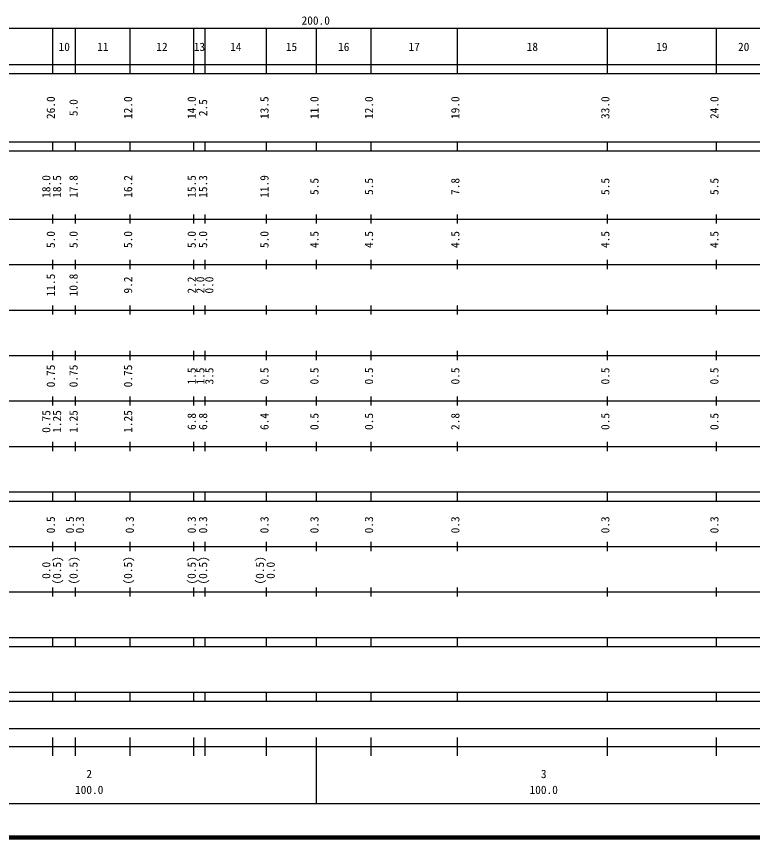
# Model space of a CAD drawing. Units: millimetres on the paper. Extents: x 40 to 680, y 20 to 380.
# Drawn here: x 202 to 364, y 20 to 200.6 of the extents above; entities that cross this region are included whole.
import ezdxf
from ezdxf.enums import TextEntityAlignment as Align

# ---------------------------------------------------------------- set-up
doc = ezdxf.new("R2010")
doc.units = ezdxf.units.MM
doc.layers.add('M-TTL', color=2, linetype='Continuous', lineweight=140)
doc.layers.add('M-TTL-BAND', color=7, linetype='Continuous', lineweight=25)
doc.styles.add('ＭＳ ゴシック', font='')
doc.styles.get('ＭＳ ゴシック').set_extended_font_data('MS Gothic')

msp = doc.modelspace()

# ---------------------------------------------------------------- linework, layer by layer
at = {"layer": 'M-TTL'}
msp.add_line((40, 20), (680, 20), dxfattribs=at)
at = {"layer": 'M-TTL-BAND'}
for p, q in [((68, 198), (579, 198)), ((210, 188), (210, 198)), ((215, 188), (215, 198)), ((227, 188), (227, 198)), ((241, 188), (241, 198)), ((243.5, 188), (243.5, 198)), ((257, 188), (257, 198)), ((268, 188), (268, 198)), ((280, 188), (280, 198)), ((299, 188), (299, 198)), ((332, 188), (332, 198)), ((356, 188), (356, 198)), ((40, 190), (579, 190)), ((40, 188), (579, 188)), ((40, 173), (579, 173)), ((210, 171), (210, 173)), ((215, 171), (215, 173)), ((227, 171), (227, 173)), ((241, 171), (241, 173)), ((243.5, 171), (243.5, 173)), ((257, 171), (257, 173)), ((268, 171), (268, 173)), ((280, 171), (280, 173)), ((299, 171), (299, 173)), ((332, 171), (332, 173)), ((356, 171), (356, 173)), ((40, 171), (579, 171)), ((40, 156), (579, 156)), ((210, 155), (210, 157)), ((215, 155), (215, 157)), ((227, 155), (227, 157)), ((241, 155), (241, 157)), ((243.5, 155), (243.5, 157)), ((257, 155), (257, 157)), ((268, 155), (268, 157)), ((280, 155), (280, 157)), ((299, 155), (299, 157)), ((332, 155), (332, 157)), ((356, 155), (356, 157)), ((210, 145), (210, 147)), ((215, 145), (215, 147)), ((227, 145), (227, 147)), ((241, 145), (241, 147)), ((243.5, 145), (243.5, 147)), ((257, 145), (257, 147)), ((268, 145), (268, 147)), ((280, 145), (280, 147)), ((299, 145), (299, 147)), ((332, 145), (332, 147)), ((356, 145), (356, 147)), ((46, 146), (579, 146)), ((52, 136), (579, 136)), ((210, 135), (210, 137)), ((215, 135), (215, 137)), ((227, 135), (227, 137)), ((241, 135), (241, 137)), ((243.5, 135), (243.5, 137)), ((257, 135), (257, 137)), ((268, 135), (268, 137)), ((280, 135), (280, 137)), ((299, 135), (299, 137)), ((332, 135), (332, 137)), ((356, 135), (356, 137)), ((210, 125), (210, 127)), ((215, 125), (215, 127)), ((227, 125), (227, 127)), ((241, 125), (241, 127)), ((243.5, 125), (243.5, 127)), ((257, 125), (257, 127)), ((268, 125), (268, 127)), ((280, 125), (280, 127)), ((299, 125), (299, 127)), ((332, 125), (332, 127)), ((356, 125), (356, 127)), ((46, 126), (579, 126)), ((52, 116), (579, 116)), ((210, 115), (210, 117)), ((215, 115), (215, 117)), ((227, 115), (227, 117)), ((241, 115), (241, 117)), ((243.5, 115), (243.5, 117)), ((257, 115), (257, 117)), ((268, 115), (268, 117)), ((280, 115), (280, 117)), ((299, 115), (299, 117)), ((332, 115), (332, 117)), ((356, 115), (356, 117)), ((210, 105), (210, 107)), ((215, 105), (215, 107)), ((227, 105), (227, 107)), ((241, 105), (241, 107)), ((243.5, 105), (243.5, 107)), ((257, 105), (257, 107)), ((268, 105), (268, 107)), ((280, 105), (280, 107)), ((299, 105), (299, 107)), ((332, 105), (332, 107)), ((356, 105), (356, 107)), ((46, 106), (579, 106)), ((40, 96), (579, 96)), ((210, 94), (210, 96)), ((215, 94), (215, 96)), ((227, 94), (227, 96)), ((241, 94), (241, 96)), ((243.5, 94), (243.5, 96)), ((257, 94), (257, 96)), ((268, 94), (268, 96)), ((280, 94), (280, 96)), ((299, 94), (299, 96)), ((332, 94), (332, 96)), ((356, 94), (356, 96)), ((40, 94), (579, 94)), ((210, 83), (210, 85)), ((215, 83), (215, 85)), ((227, 83), (227, 85)), ((241, 83), (241, 85)), ((243.5, 83), (243.5, 85)), ((257, 83), (257, 85)), ((268, 83), (268, 85)), ((280, 83), (280, 85)), ((299, 83), (299, 85)), ((332, 83), (332, 85)), ((356, 83), (356, 85)), ((49, 84), (579, 84)), ((210, 73), (210, 75)), ((215, 73), (215, 75)), ((227, 73), (227, 75)), ((241, 73), (241, 75)), ((243.5, 73), (243.5, 75)), ((257, 73), (257, 75)), ((268, 73), (268, 75)), ((280, 73), (280, 75)), ((299, 73), (299, 75)), ((332, 73), (332, 75)), ((356, 73), (356, 75)), ((40, 74), (579, 74)), ((40, 64), (579, 64)), ((210, 62), (210, 64)), ((215, 62), (215, 64)), ((227, 62), (227, 64)), ((241, 62), (241, 64)), ((243.5, 62), (243.5, 64)), ((257, 62), (257, 64)), ((268, 62), (268, 64)), ((280, 62), (280, 64)), ((299, 62), (299, 64)), ((332, 62), (332, 64)), ((356, 62), (356, 64)), ((40, 62), (579, 62)), ((40, 52), (579, 52)), ((210, 50), (210, 52)), ((215, 50), (215, 52)), ((227, 50), (227, 52)), ((241, 50), (241, 52)), ((243.5, 50), (243.5, 52)), ((257, 50), (257, 52)), ((268, 50), (268, 52)), ((280, 50), (280, 52)), ((299, 50), (299, 52)), ((332, 50), (332, 52)), ((356, 50), (356, 52)), ((40, 50), (579, 50)), ((71, 44), (553, 44)), ((210, 38), (210, 42)), ((215, 38), (215, 42)), ((227, 38), (227, 42)), ((241, 38), (241, 42)), ((243.5, 38), (243.5, 42)), ((257, 38), (257, 42)), ((268, 27.5), (268, 42)), ((280, 38), (280, 42)), ((299, 38), (299, 42)), ((332, 38), (332, 42)), ((356, 38), (356, 42)), ((40, 40), (579, 40)), ((68, 27.5), (579, 27.5))]:
    msp.add_line(p, q, dxfattribs=at)

# ---------------------------------------------------------------- texts
at = {"layer": 'M-TTL-BAND', "style": 'ＭＳ ゴシック'}
for s, p in [('200.0', (264.719, 198.195)), ('10', (211.25, 192.405)), ('11', (219.75, 192.405)), ('12', (232.75, 192.405)), ('13', (241, 192.405)), ('14', (249, 192.405)), ('15', (261.25, 192.405)), ('16', (272.75, 192.405)), ('17', (288.25, 192.405)), ('18', (314.25, 192.405)), ('19', (342.75, 192.405)), ('20', (360.75, 192.405)), ('2', (217.375, 32.523)), ('3', (317.375, 32.523)), ('100.0', (214.875, 29.033)), ('100.0', (314.875, 29.033))]:
    msp.add_text(s, height=1.833, dxfattribs=at).set_placement(p, align=Align.BOTTOM_LEFT)
for s, p in [('26.0', (211, 178)), ('12.0', (228, 178)), ('14.0', (242, 178)), ('13.5', (258, 178)), ('11.0', (269, 178)), ('12.0', (281, 178)), ('19.0', (300, 178)), ('33.0', (333, 178)), ('24.0', (357, 178)), ('5.0', (216, 178.625)), ('2.5', (244.5, 178.625)), ('18.0', (210, 160.674)), ('18.5', (212.37, 160.674)), ('17.8', (216, 160.674)), ('16.2', (228, 160.674)), ('15.5', (242, 160.674)), ('15.3', (244.5, 160.674)), ('11.9', (258, 160.674)), ('5.5', (269, 161.299)), ('5.5', (281, 161.299)), ('7.8', (300, 161.299)), ('5.5', (333, 161.299)), ('5.5', (357, 161.299)), ('5.0', (211, 149.625)), ('5.0', (216, 149.625)), ('5.0', (228, 149.625)), ('5.0', (242, 149.625)), ('5.0', (244.5, 149.625)), ('5.0', (258, 149.625)), ('4.5', (269, 149.625)), ('4.5', (281, 149.625)), ('4.5', (300, 149.625)), ('4.5', (333, 149.625)), ('4.5', (357, 149.625)), ('11.5', (211, 139)), ('10.8', (216, 139)), ('9.2', (228, 139.625)), ('2.2', (242, 139.625)), ('2.0', (243.9, 139.625)), ('0.0', (245.87, 139.625)), ('0.75', (211, 119)), ('0.75', (216, 119)), ('0.75', (228, 119)), ('1.5', (242, 119.625)), ('1.5', (243.9, 119.625)), ('3.5', (245.87, 119.625)), ('0.5', (258, 119.625)), ('0.5', (269, 119.625)), ('0.5', (281, 119.625)), ('0.5', (300, 119.625)), ('0.5', (333, 119.625)), ('0.5', (357, 119.625)), ('0.75', (210, 109)), ('1.25', (212.37, 109)), ('1.25', (216, 109)), ('1.25', (228, 109)), ('6.8', (242, 109.625)), ('6.8', (244.5, 109.625)), ('6.4', (258, 109.625)), ('0.5', (269, 109.625)), ('0.5', (281, 109.625)), ('2.8', (300, 109.625)), ('0.5', (333, 109.625)), ('0.5', (357, 109.625)), ('0.5', (211, 86.889)), ('0.5', (215.2, 86.889)), ('0.3', (217.4, 86.889)), ('0.3', (228.37, 86.889)), ('0.3', (242, 86.889)), ('0.3', (244.5, 86.889)), ('0.3', (258, 86.889)), ('0.3', (269, 86.889)), ('0.3', (281, 86.889)), ('0.3', (300, 86.889)), ('0.3', (333, 86.889)), ('0.3', (357, 86.889)), ('(0.5)', (212.37, 75.639)), ('(0.5)', (216, 75.639)), ('(0.5)', (228, 75.639)), ('(0.5)', (242, 75.639)), ('(0.5)', (244.5, 75.639)), ('(0.5)', (257, 75.639)), ('0.0', (210, 76.889)), ('0.0', (259.37, 76.889))]:
    msp.add_text(s, height=1.833, rotation=90, dxfattribs=at).set_placement(p, align=Align.BOTTOM_LEFT)

doc.saveas('drawing.dxf')
